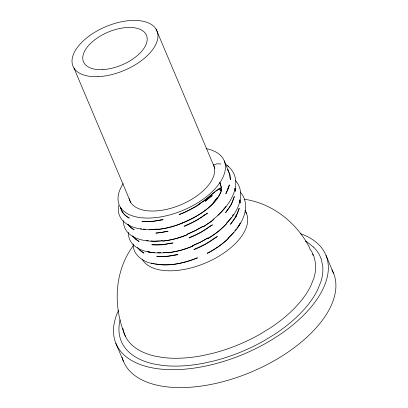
<?xml version="1.0" encoding="UTF-8"?>
<svg xmlns="http://www.w3.org/2000/svg" width="408" height="408" viewBox="0 0 408 408"><rect width="100%" height="100%" fill="white"/><g stroke="black" fill="none" stroke-linecap="round" stroke-linejoin="round"><path stroke-width="0.61" d="M118.504 205.474C115.439 226.685 141.469 231.642 157.386 229.128M240.281 223.023L238.252 226.874L240.327 223.171M232.366 215.934L233.351 214.307M133.181 245.876C113.898 271.764 113.001 307.545 125.521 336.564M234.916 230.775L236.038 229.255M236.788 228.245L238.287 226.221M226.022 206.29L221.432 211.803L217.872 215.307M226.353 223.451L231.326 217.479M226.481 223.36C237.487 212.92 247.019 193.642 235.365 180.377M228.133 238.216L233.794 232.295M228.245 238.134C240.628 227.353 252.945 206.871 240.286 192.025M213.955 218.698C229.133 207.172 246.345 181.795 227.639 165.786M214.766 192.015C204.056 201.21 192.433 209.569 179.153 214.481L179.275 214.746L182.162 213.211M215.771 191.163L217.413 190.25L219.535 188.251L219.723 188.746L220.906 188.057L219.693 189.904L221.126 187.762C213.078 191.607 207.29 199.757 199.242 203.913M182.641 222.783C174.915 226.46 166.433 228.404 157.983 229.531L157.855 229.311C167.759 228.373 177.378 225.292 186.527 221.386A57.151 31.105 -25.8 0 0 193.897 217.724C204.841 211.446 216.107 203.485 221.167 191.474C214.042 207.223 197.86 216.291 182.641 222.783L182.753 223.003M162.308 240.776C147.533 242.709 123.655 239.787 123.328 220.646M167.229 252.424C152.454 254.363 128.576 251.435 128.245 232.295M149.114 229.556L150.317 229.49M151.521 229.424L157.534 229.097M159.446 240.909L154.035 241.204L150.873 240.939M160.65 240.847L162.455 240.746M160.757 252.756L157.692 252.746M163.164 252.623L167.377 252.394M158.967 264.614C172.11 265.889 185.344 262.818 197.518 257.948L197.406 257.728C184.304 263.038 169.616 266.674 155.474 263.833M143.427 229.082L145.325 229.24M146.452 240.577L148.349 240.73M152.633 252.328L154.53 252.486M244.183 199.231C272.671 203.25 297.299 223.105 309.978 248.554M140.459 228.694L141.53 228.924M153.015 263.308L154.244 263.573M220.917 163.955L216.959 163.817L213.43 165.031L214.827 168.351M147.788 251.756L151.924 252.669L147.645 251.532M152.138 263.491C142.764 261.798 132.687 254.388 133.166 243.943M227.791 188.124L228.954 188.593M225.211 164.098L228.521 166.398M313.4 247.013L307.285 242.219A108.717 56.646 -22.9 0 0 305.25 240.995M138.23 248.406L140.821 251.124L144.019 253.159L139.403 249.676L137.506 247.457M127.73 224.206L130.978 227.827L134.176 229.862L129.56 226.379L127.663 224.16M132.651 235.855L135.9 239.471L139.097 241.511L135.828 239.2L132.85 236.217M235.146 216.373L235.732 217.362M228.449 170.85L227.547 169.182L229.847 174.644L230.336 179.704L229.847 174.644L224.262 160.89M325.977 255.321L333.54 273.233M245.086 210.186L246.544 213.629M155.999 28.988L212.741 163.328A45.558 23.735 -22.9 0 1 180.78 204.831A45.558 23.735 -22.9 0 1 129.071 198.441M73.981 68.111L130.723 202.45M115.852 343.306L123.42 361.218M321.173 258.988L322.713 265.98A108.569 56.564 -22.9 0 1 320.984 281.423L317.735 289.629A108.717 56.641 -22.9 0 1 306.734 306.372A107.171 55.84 -22.9 0 1 294.897 318.694A108.732 56.651 -22.9 0 1 275.12 333.984L263.869 340.864A108.452 56.503 -22.9 0 1 245.774 349.926A107.931 56.233 -22.9 0 1 214.001 360.917L204.459 363.074A107.442 55.978 -22.9 0 1 190.062 365.288A108.599 56.579 -22.9 0 1 162.19 365.369L153.994 364.018A108.589 56.574 -22.9 0 1 136.741 357.724A107.411 55.962 -22.9 0 1 127.128 350.283A108.446 56.503 -22.9 0 1 119.682 336.212A108.446 56.503 -22.9 0 1 120.131 319.816M120.661 207.794C121.543 212.542 125.358 215.791 129.26 218.214L129.183 217.938C125.134 216.077 121.844 212.42 120.743 208.06M239.873 199.838L240.179 203L239.95 200.195M234.952 188.19L235.258 191.352L235.034 188.547M235.819 215.541L235.824 217.428M313.38 246.932A108.569 56.564 -22.9 0 1 321.157 258.907M309.8 248.916A102.852 53.586 -22.9 0 1 314.068 256.795L315.532 263.415A102.852 53.586 -22.9 0 1 313.89 278.047L310.814 285.819A102.995 53.662 -22.9 0 1 300.39 301.68A101.531 52.897 -22.9 0 1 289.175 313.354A103.01 53.667 -22.9 0 1 270.443 327.838L259.784 334.356A102.745 53.53 -22.9 0 1 236.711 345.443A102.25 53.275 -22.9 0 1 212.542 353.353L203.5 355.399A101.786 53.03 -22.9 0 1 189.863 357.495A102.882 53.601 -22.9 0 1 163.455 357.571L155.698 356.291A102.872 53.596 -22.9 0 1 139.347 350.329A101.755 53.015 -22.9 0 1 130.239 343.281A102.739 53.53 -22.9 0 1 122.854 328.21M300.517 233.692A113.903 59.344 -22.9 0 1 243.841 354.047A113.903 59.344 -22.9 0 1 118.478 310.417M331.862 269.765A113.903 59.344 -22.9 0 1 250.558 372.315A113.903 59.344 -22.9 0 1 122.074 357.143M245.565 211.65A56.952 29.672 -22.9 0 1 208.636 261.605A56.952 29.672 -22.9 0 1 142.188 259.121M206.106 148.624A56.952 29.672 -22.9 0 1 215.74 188.011A56.952 29.672 -22.9 0 1 144.702 218.005A56.952 29.672 -22.9 0 1 123.221 183.62M312.319 254.021A102.51 53.407 -22.9 0 1 313.186 255.301M235.727 216.148A43.947 21.66 -12.3 0 1 235.957 216.653M188.21 210.64A57.084 28.779 -25.6 0 1 182.249 213.471M194.055 207.555A56.855 27.54 -25.6 0 1 188.261 210.717M199.726 204.204A56.819 25.77 -25.9 0 1 194.172 207.657M154.887 264.032A57.258 28.086 -24.3 0 1 151.378 263.073M158.926 264.654A56.549 27.846 -24.6 0 1 154.918 264.002M221.697 189.037L221.019 191.235L221.519 189.455L220.3 190.852L221.697 189.037M233.723 198.487C232.04 203.628 229.072 208.417 225.496 212.481L225.639 212.726L231.203 204.699L234.304 196.534L233.723 198.487M238.644 210.135C236.961 215.276 233.993 220.065 230.418 224.13L230.561 224.375L236.12 216.347L239.226 208.182L238.644 210.135M228.73 187.042L228.036 189.46L225.808 193.887L229.383 184.885L228.73 187.042M217.459 197.635L213.935 201.945L217.459 197.635M226.297 223.819C221.264 229.801 214.73 234.335 208.167 238.491L208.07 238.267C214.858 234.508 220.81 229.434 226.379 224.048L226.297 223.819M228.097 238.563C222.166 244.764 214.741 249.344 207.249 253.439L207.147 253.215C214.853 249.533 221.733 244.361 228.184 238.792L228.097 238.563M213.95 219.025L211.492 221.243L203.24 226.838L211.492 221.243L213.95 219.025M212.18 195.519L205.096 201.246L212.18 195.519M204.765 214.996C198.492 219.662 191.25 223.018 184.074 226.129L184.197 226.394L190.388 223.661L196.401 220.539L207.412 213.088L207.55 213.338L204.765 214.996M209.681 226.644C203.414 231.316 196.166 234.666 188.996 237.782L189.118 238.043L195.315 235.309L201.322 232.188L212.328 224.737L212.466 224.992L209.681 226.644M214.603 238.292C208.335 242.964 201.088 246.315 193.917 249.431L194.04 249.691L200.231 246.957L206.244 243.841L217.25 236.385L217.388 236.64L214.603 238.292M203.077 226.333L195.412 230.571L187.399 234.187L195.412 230.571L203.077 226.333M208.004 237.981L200.333 242.219L192.321 245.84L200.333 242.219L208.004 237.981M187.563 234.432C179.836 238.109 171.355 240.052 162.904 241.179L162.772 240.965C171.355 240.276 179.607 237.563 187.675 234.651L187.563 234.432M192.484 246.08C184.758 249.762 176.276 251.7 167.826 252.827L167.698 252.608C176.276 251.925 184.528 249.212 192.596 246.299L192.484 246.08M160.166 220.131C154.265 221.529 148.028 221.59 141.964 221.279L142.055 221.554L146.911 221.743L152.077 221.519L162.981 219.555L163.088 219.825L160.166 220.131M170.003 243.428C164.108 244.826 157.871 244.887 151.807 244.581L151.898 244.851L156.749 245.04L161.915 244.815L172.824 242.852L172.931 243.122L170.003 243.428M174.925 255.082C169.029 256.474 162.787 256.535 156.728 256.229L156.815 256.499L161.67 256.693L166.836 256.464L177.745 254.5L177.852 254.77L174.925 255.082M164.806 231.831L161.854 232.611L155.831 232.978L155.927 233.249L167.907 231.203L168.014 231.474L164.806 231.831M221.559 188.159L219.907 182.667L221.559 188.159M98.134 76.648A45.558 23.735 -22.9 0 0 157.651 32.997A45.558 23.735 -22.9 0 0 89.179 36.006A45.558 23.735 -22.9 0 0 98.134 76.648M102.347 69.625A34.17 17.804 -22.9 0 0 146.982 36.888A34.17 17.804 -22.9 0 0 95.63 39.142A34.17 17.804 -22.9 0 0 102.347 69.625"/></g></svg>
